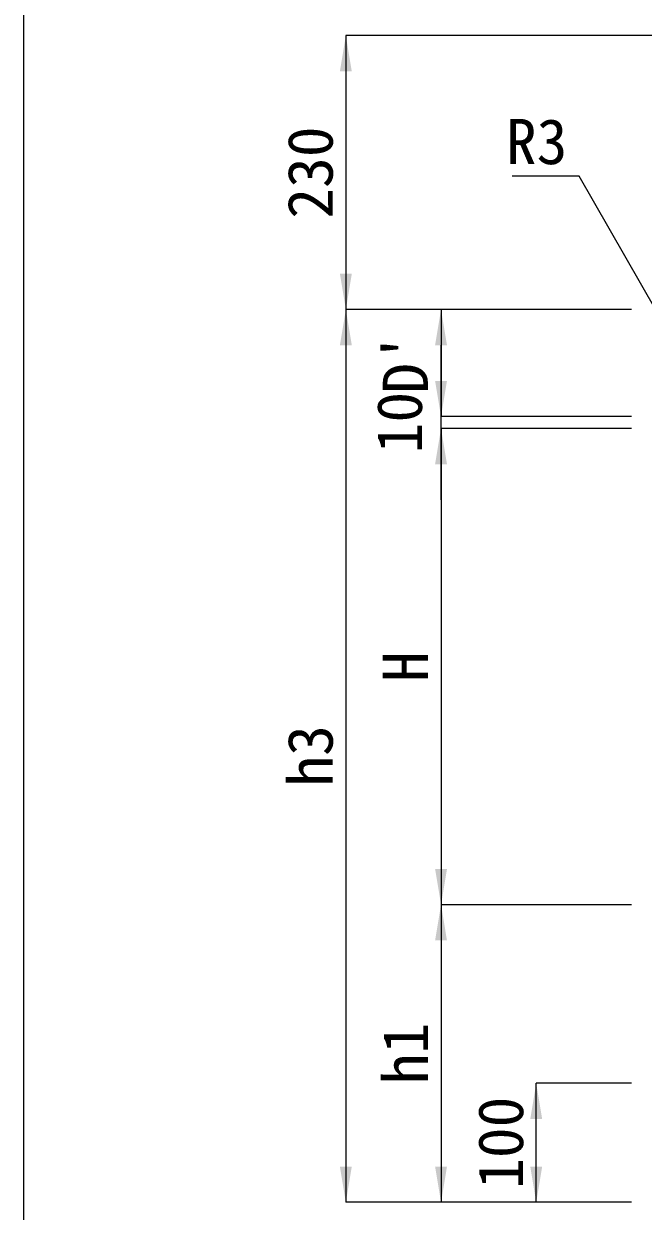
# Model space of a CAD drawing. Units: millimetres at full size. Extents: x -36174 to -11409, y 24892 to 47415.
# Drawn here: x -20400 to -19879, y 42310 to 43308 of the extents above; entities that cross this region are included whole.
import ezdxf
from ezdxf.enums import TextEntityAlignment as Align

# ---------------------------------------------------------------- set-up
doc = ezdxf.new("R2010")
doc.units = ezdxf.units.MM
doc.header["$LTSCALE"] = 30
doc.layers.add('寸法線', color=7, linetype='Continuous', lineweight=9)
doc.layers.add('枠', color=5, linetype='Continuous', lineweight=5)
doc.styles.add('ＭＳ ゴシック', font='')
doc.styles.get('ＭＳ ゴシック').set_extended_font_data('MS Gothic')

# ---------------------------------------------------------------- blocks, each defined once
blk = doc.blocks.new('filled_arrow')
at = {"color": 0, "linetype": 'Continuous', "lineweight": -2}
blk.add_solid([(7.5, 1.25), (0, 0), (7.5, -1.25)], dxfattribs=at)

msp = doc.modelspace()

# ---------------------------------------------------------------- linework, layer by layer
at = {"layer": '寸法線'}
for p, q in [((-20129.21, 43297.69), (-20129.21, 43067.69)), ((-19709.21, 43297.69), (-20129.21, 43297.69)), ((-20129.21, 43067.69), (-20129.21, 42317.69)), ((-19889.21, 43067.69), (-20129.21, 43067.69)), ((-19889.21, 43067.69), (-20129.21, 43067.69)), ((-20049.21, 43067.69), (-20049.21, 42977.69)), ((-19889.21, 43067.69), (-20049.21, 43067.69)), ((-20049.21, 42907.69), (-20049.21, 43037.69)), ((-19889.21, 42977.69), (-20049.21, 42977.69)), ((-19889.21, 42977.69), (-20049.21, 42977.69)), ((-20049.21, 42967.69), (-20049.21, 42567.69)), ((-19889.21, 42967.69), (-20049.21, 42967.69)), ((-19889.21, 42967.69), (-20049.21, 42967.69)), ((-19889.21, 42567.69), (-20049.21, 42567.69)), ((-20049.21, 42567.69), (-20049.21, 42317.69)), ((-19889.21, 42567.69), (-20049.21, 42567.69)), ((-19969.21, 42317.69), (-19969.21, 42417.69)), ((-19889.21, 42417.69), (-19969.21, 42417.69)), ((-19889.21, 42317.69), (-20129.21, 42317.69)), ((-19889.21, 42317.69), (-20049.21, 42317.69)), ((-19889.21, 42317.69), (-19969.21, 42317.69))]:
    msp.add_line(p, q, dxfattribs=at)
msp.add_lwpolyline([(-19868.33, 43066.81), (-19933.02, 43179.74), (-19989.52, 43179.74)], dxfattribs=at)
at = {"layer": '枠', "lineweight": 20}
msp.add_line((-20399.92, 40098.36), (-20399.92, 43958.36), dxfattribs=at)

# ---------------------------------------------------------------- block references
at = {"layer": '寸法線', "xscale": 4, "yscale": 4}
for p, rotation in [((-20129.21, 43297.69), 270), ((-20129.21, 43067.69), 90), ((-20129.21, 43067.69), 270), ((-20049.21, 43067.69), 270), ((-20049.21, 42977.69), 90), ((-20049.21, 42977.69), 90), ((-20049.21, 42967.69), 270), ((-20049.21, 42967.69), 270), ((-20049.21, 42567.69), 90), ((-20049.21, 42567.69), 270), ((-19969.21, 42417.69), 270), ((-20129.21, 42317.69), 90), ((-20049.21, 42317.69), 90), ((-19969.21, 42317.69), 90)]:
    msp.add_blockref('filled_arrow', p, dxfattribs=dict(at, rotation=rotation))

# ---------------------------------------------------------------- texts
at = {"layer": '寸法線', "style": 'ＭＳ ゴシック'}
msp.add_text('R3', height=37.98, dxfattribs=at).set_placement((-19943.02, 43227.74), align=Align.TOP_RIGHT)
for s, p in [('230', (-20159.21, 43182.69)), ("D'", (-20079.21, 43022.69)), ('10', (-20084.21, 42972.69)), ('H', (-20079.21, 42767.69)), ('h3', (-20159.21, 42692.69)), ('h1', (-20079.21, 42442.69)), ('100', (-19999.21, 42367.69))]:
    msp.add_text(s, height=37.98, rotation=90, dxfattribs=at).set_placement(p, align=Align.MIDDLE_CENTER)

doc.saveas('drawing.dxf')
